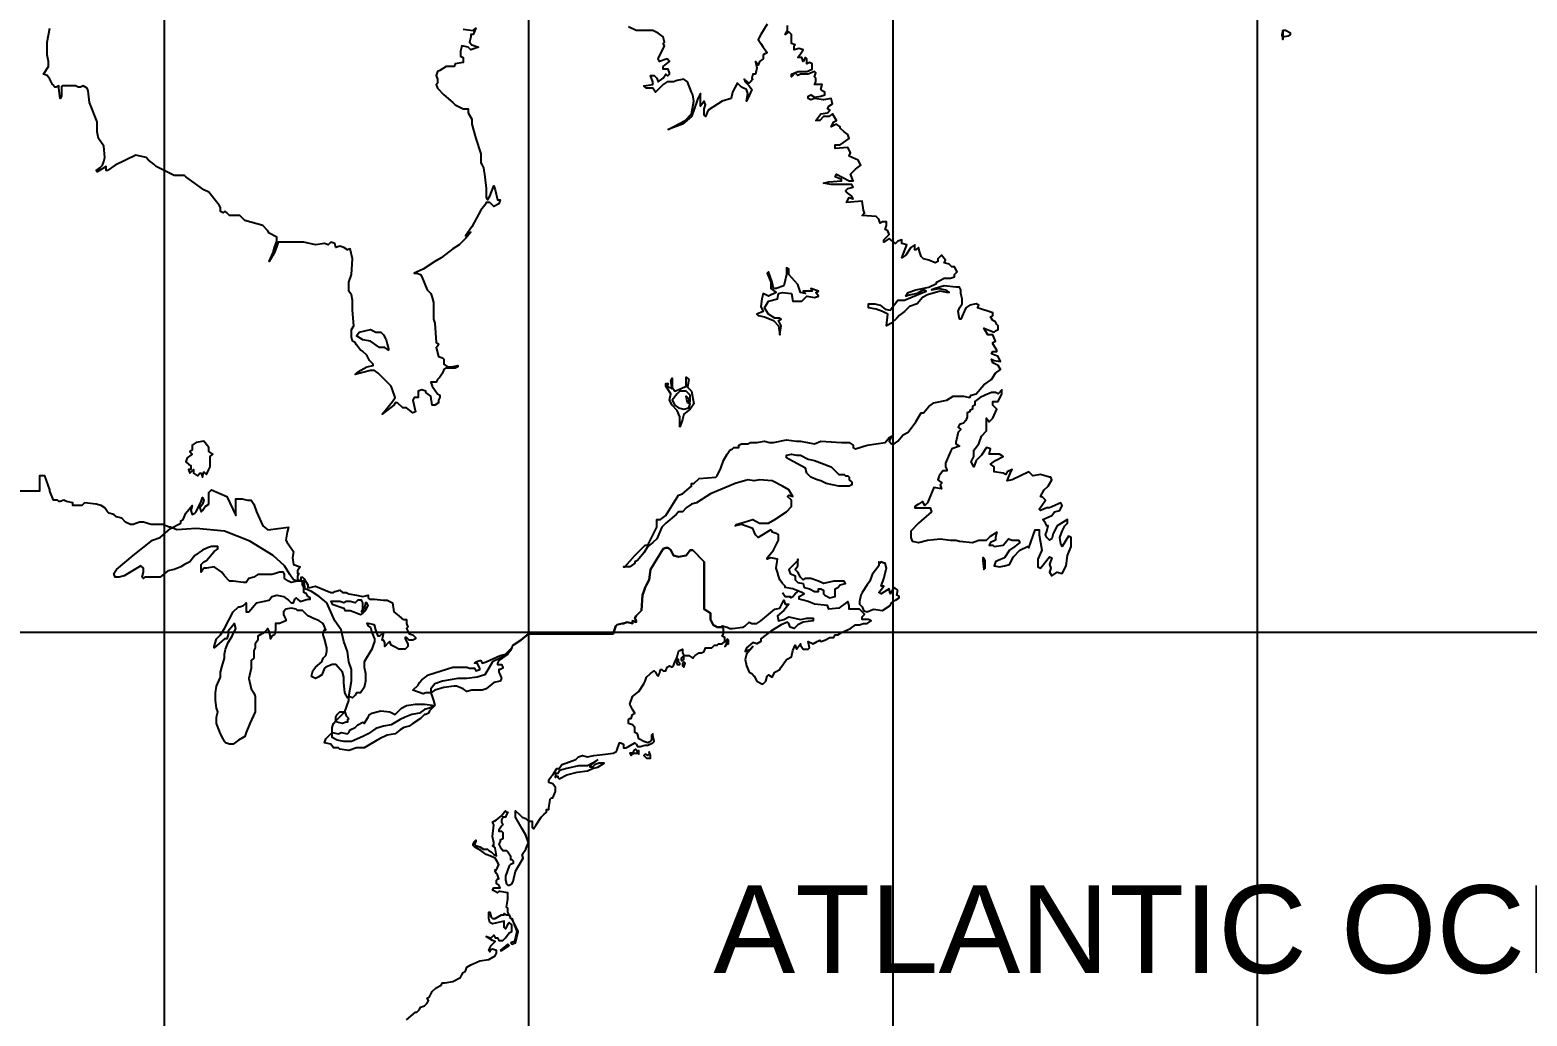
# Model space of a CAD drawing. Header units: millimetres. Extents: x 1844 to 27622, y 2629 to 17869.
# Drawn here: x 8109 to 12367, y 10398 to 13203 of the extents above; entities that cross this region are included whole.
import ezdxf
from ezdxf.enums import TextEntityAlignment as Align

# ---------------------------------------------------------------- set-up
doc = ezdxf.new("R2010")
doc.units = ezdxf.units.MM
for name, color, linetype in [('COUNTRY', 212, 'Continuous'), ('MAJOR_LAKE', 5, 'Continuous'), ('MINOR_LAKE', 7, 'Continuous'), ('OCEAN NAMES', 7, 'Continuous'), ('网格线', 251, 'Continuous')]:
    doc.layers.add(name, color=color, linetype=linetype)
doc.styles.add('ARIAL', font='arial.ttf')

msp = doc.modelspace()

# ---------------------------------------------------------------- linework, layer by layer
at = {"layer": 'COUNTRY', "linetype": 'Continuous', "lineweight": -3}
for points in [[(9340.7, 13204.6), (9369.9, 13200.9), (9377.2, 13208.2), (9369.9, 13190), (9362.6, 13190), (9362.6, 13182.7), (9358.9, 13168.1), (9366.2, 13160.8), (9384.5, 13153.5), (9362.6, 13146.2), (9355.3, 13153.5), (9337, 13157.1), (9333.4, 13142.5), (9333.4, 13127.9), (9340.7, 13124.3), (9340.7, 13109.7), (9318.8, 13106), (9315.1, 13098.8), (9293.2, 13098.8), (9275, 13087.8), (9267.7, 13084.2), (9264, 13073.2), (9267.7, 13062.3), (9267.7, 13051.3), (9264, 13047.7), (9267.7, 13036.7), (9285.9, 13018.5), (9311.5, 12996.6), (9318.8, 12989.3), (9340.7, 12978.3), (9355.3, 12978.3), (9355.3, 12974.7), (9355.3, 12967.4), (9366.2, 12949.1), (9366.2, 12934.5), (9377.2, 12894.4), (9391.8, 12850.6), (9391.8, 12825), (9395.4, 12817.7), (9399.1, 12810.4), (9402.7, 12784.9), (9406.4, 12752), (9406.4, 12726.5), (9410, 12719.2), (9417.3, 12730.1), (9428.3, 12759.3), (9431.9, 12748.4), (9439.2, 12719.2), (9446.5, 12719.2), (9442.9, 12708.2), (9428.3, 12700.9), (9417.3, 12711.9), (9406.4, 12711.9), (9402.7, 12704.6), (9391.8, 12690), (9366.2, 12642.5), (9348, 12617), (9362.6, 12627.9), (9348, 12609.7), (9329.7, 12591.5), (9311.5, 12580.5), (9278.6, 12555), (9260.4, 12544), (9227.5, 12522.1), (9202, 12511.2), (9209.3, 12511.2), (9220.2, 12507.5), (9223.9, 12500.2), (9238.5, 12463.7), (9249.4, 12452.8), (9253.1, 12441.8), (9256.7, 12427.2), (9256.7, 12412.6), (9256.7, 12379.8), (9260.4, 12368.8), (9264, 12314.1), (9271.3, 12310.4), (9267.7, 12303.1), (9264, 12299.5), (9271.3, 12273.9), (9282.3, 12270.3), (9285.9, 12266.6), (9285.9, 12252), (9296.9, 12244.7), (9307.8, 12244.7), (9326.1, 12248.4), (9326.1, 12244.7), (9318.8, 12241.1), (9293.2, 12241.1), (9285.9, 12237.4), (9282.3, 12226.5), (9275, 12215.5), (9267.7, 12208.2), (9264, 12200.9), (9249.4, 12200.9), (9253.1, 12190), (9267.7, 12168.1), (9275, 12164.4), (9275, 12157.1), (9271.3, 12149.8), (9271.3, 12142.5), (9260.4, 12135.2), (9253.1, 12135.2), (9249.4, 12160.8), (9234.8, 12171.7), (9234.8, 12175.4), (9223.9, 12179), (9212.9, 12175.4), (9212.9, 12164.4), (9212.9, 12157.1), (9202, 12157.1), (9198.3, 12149.8), (9205.6, 12117), (9198.3, 12113.3), (9180.1, 12127.9), (9169.2, 12127.9), (9154.6, 12142.5), (9147.3, 12142.5), (9143.6, 12135.2), (9110.8, 12109.7), (9140, 12146.2), (9147.3, 12157.1), (9140, 12179), (9136.3, 12190), (9099.8, 12226.5), (9088.9, 12233.8), (9077.9, 12233.8), (9034.1, 12222.8), (9034.1, 12222.8), (9041.4, 12230.1), (9067, 12244.7), (9085.2, 12248.4), (9085.2, 12252), (9074.3, 12263), (9067, 12277.6), (9056, 12288.5), (9048.7, 12292.2), (9037.8, 12306.8), (9034.1, 12314.1), (9026.8, 12317.7), (9023.2, 12328.7), (9023.2, 12350.6), (9030.5, 12361.5), (9026.8, 12405.3), (9026.8, 12434.5), (9023.2, 12449.1), (9015.9, 12460.1), (9015.9, 12485.6), (9023.2, 12507.5), (9026.8, 12551.3), (9019.5, 12580.5), (9012.2, 12576.9), (9001.3, 12584.2), (8990.3, 12587.8), (8979.4, 12584.2), (8975.7, 12595.1), (8964.8, 12598.8), (8957.5, 12591.5), (8946.5, 12595.1), (8921, 12591.5), (8888.1, 12598.8), (8815.1, 12598.8), (8811.5, 12587.8), (8804.2, 12569.6), (8789.6, 12544), (8800.5, 12569.6), (8804.2, 12584.2), (8811.5, 12602.4), (8811.5, 12613.3), (8789.6, 12624.3), (8785.9, 12631.6), (8771.3, 12646.2), (8720.2, 12660.8), (8705.6, 12675.4), (8694.7, 12675.4), (8683.7, 12675.4), (8676.4, 12675.4), (8669.2, 12682.7), (8661.9, 12686.3), (8658.2, 12682.7), (8650.9, 12686.3), (8650.9, 12697.3), (8647.3, 12704.6), (8618.1, 12741.1), (8603.5, 12748.4), (8552.4, 12784.9), (8548.7, 12788.5), (8519.5, 12788.5), (8490.3, 12803.1), (8468.4, 12814.1), (8461.1, 12821.4), (8446.5, 12832.3), (8439.2, 12839.6), (8410, 12846.9), (8351.6, 12817.7), (8329.7, 12803.1), (8326.1, 12803.1), (8326.1, 12814.1), (8300.5, 12799.5), (8296.9, 12803.1), (8307.8, 12810.4), (8315.1, 12817.7), (8318.8, 12828.7), (8322.4, 12839.6), (8318.8, 12872.5), (8304.2, 12894.4), (8300.5, 12912.6), (8300.5, 12941.8), (8278.6, 12996.6), (8275, 13029.4), (8271.3, 13036.7), (8260.4, 13044), (8253.1, 13040.4), (8245.8, 13040.4), (8238.5, 13044), (8202, 13044), (8198.3, 13040.4), (8198.3, 13014.8), (8194.7, 13007.5), (8191, 13036.7), (8191, 13044), (8183.7, 13040.4), (8180.1, 13040.4), (8172.8, 13047.7), (8165.5, 13062.3), (8158.2, 13073.2), (8147.3, 13076.9), (8161.9, 13098.8), (8161.9, 13113.3), (8158.2, 13131.6), (8158.2, 13168.1), (8165.5, 13208.2)], [(10077.9, 11507.5), (10092.5, 11503.9), (10099.8, 11500.2), (10107.1, 11500.2), (10136.3, 11503.9), (10143.6, 11507.5), (10154.6, 11518.5), (10161.9, 11514.8), (10176.4, 11514.8), (10187.4, 11522.1), (10227.5, 11555), (10242.1, 11558.6), (10253.1, 11580.5), (10256.7, 11569.6), (10267.7, 11569.6), (10253.1, 11551.3), (10234.8, 11536.7), (10238.5, 11522.1), (10253.1, 11525.8), (10267.7, 11533.1), (10300.5, 11525.8), (10318.8, 11529.4), (10337, 11529.4), (10337, 11522.1), (10307.8, 11518.5), (10293.2, 11511.2), (10282.3, 11500.2), (10271.3, 11503.9), (10267.7, 11514.8), (10264, 11518.5), (10245.8, 11511.2), (10216.6, 11492.9), (10187.4, 11471), (10187.4, 11463.7), (10176.4, 11456.4), (10165.5, 11460.1), (10147.3, 11445.5), (10143.6, 11434.5), (10158.2, 11441.8), (10165.5, 11449.1), (10147.3, 11427.2), (10143.6, 11412.6), (10147.3, 11394.4), (10154.6, 11376.1), (10161.9, 11372.5), (10169.2, 11365.2), (10176.4, 11350.6), (10191, 11343.3), (10194.7, 11343.3), (10202, 11350.6), (10205.6, 11365.2), (10209.3, 11368.8), (10220.2, 11361.5), (10227.5, 11376.1), (10242.1, 11383.4), (10245.8, 11390.7), (10260.4, 11412.6), (10275, 11419.9), (10278.6, 11438.2), (10285.9, 11452.8), (10289.6, 11441.8), (10300.5, 11456.4), (10300.5, 11452.8), (10307.8, 11441.8), (10322.4, 11441.8), (10326.1, 11445.5), (10322.4, 11463.7), (10337, 11456.4), (10348, 11463.7), (10355.3, 11467.4), (10358.9, 11463.7), (10369.9, 11467.4), (10384.5, 11474.7), (10395.4, 11474.7), (10399.1, 11482), (10406.4, 11482), (10417.3, 11489.3), (10442.9, 11500.2), (10457.5, 11511.2), (10468.4, 11511.2), (10479.4, 11514.8), (10490.3, 11514.8), (10501.3, 11522.1), (10494, 11525.8), (10475.7, 11525.8), (10475.7, 11533.1), (10483, 11540.4), (10479.4, 11544), (10468.4, 11555), (10457.5, 11555), (10446.5, 11555), (10439.2, 11555), (10439.2, 11565.9), (10435.6, 11576.9), (10410, 11558.6), (10380.8, 11555), (10377.2, 11565.9), (10340.7, 11569.6), (10322.4, 11576.9), (10307.8, 11580.5), (10296.9, 11584.2), (10296.9, 11591.5), (10311.5, 11598.8), (10304.2, 11602.4), (10278.6, 11613.3), (10256.7, 11617), (10256.7, 11620.6), (10249.4, 11627.9), (10242.1, 11638.9), (10238.5, 11649.8), (10234.8, 11660.8), (10231.2, 11671.7), (10234.8, 11697.3), (10216.6, 11700.9), (10205.6, 11697.3), (10205.6, 11700.9), (10223.9, 11722.8), (10238.5, 11752), (10238.5, 11766.6), (10231.2, 11770.3), (10220.2, 11773.9), (10220.2, 11777.6), (10216.6, 11781.2), (10180.1, 11759.3), (10172.8, 11766.6), (10165.5, 11784.9), (10132.7, 11795.8), (10114.4, 11792.2), (10118.1, 11795.8), (10140, 11803.1), (10165.5, 11810.4), (10183.7, 11799.5), (10209.3, 11799.5), (10227.5, 11810.4), (10260.4, 11832.3), (10275, 11846.9), (10275, 11865.2), (10264, 11876.1), (10267.7, 11879.8), (10278.6, 11876.1), (10267.7, 11894.4), (10249.4, 11905.3), (10220.2, 11919.9), (10183.7, 11923.6), (10169.2, 11919.9), (10150.9, 11923.6), (10114.4, 11912.6), (10045.1, 11883.4), (10004.9, 11857.9), (9990.3, 11854.2), (9975.7, 11843.3), (9964.8, 11832.3), (9953.8, 11832.3), (9946.5, 11825), (9917.3, 11799.5), (9906.4, 11788.5), (9891.8, 11755.7), (9880.8, 11744.7), (9866.2, 11733.8), (9855.3, 11715.5), (9837, 11693.6), (9829.7, 11690), (9829.7, 11686.3), (9815.1, 11675.4), (9796.9, 11675.4), (9800.5, 11675.4), (9829.7, 11708.2), (9858.9, 11737.4), (9866.2, 11737.4), (9891.8, 11788.5), (9891.8, 11810.4), (9902.7, 11810.4), (9917.3, 11821.4), (9953.8, 11879.8), (9964.8, 11883.4), (9990.3, 11905.3), (9990.3, 11912.6), (9997.6, 11912.6), (10012.2, 11927.2), (10059.7, 11930.9), (10063.3, 11934.5), (10074.3, 11956.4), (10081.6, 11978.3), (10092.5, 11996.6), (10099.8, 12007.5), (10107.1, 12011.2), (10110.8, 12014.8), (10125.4, 12014.8), (10125.4, 12022.1), (10132.7, 12025.8), (10150.9, 12025.8), (10158.2, 12029.4), (10176.4, 12029.4), (10198.3, 12033.1), (10212.9, 12029.4), (10223.9, 12029.4), (10260.4, 12036.7), (10289.6, 12033.1), (10300.5, 12033.1), (10340.7, 12025.8), (10358.9, 12033.1), (10417.3, 12029.4), (10439.2, 12029.4), (10450.2, 12022.1), (10450.2, 12014.8), (10457.5, 12011.2), (10490.3, 12022.1), (10541.4, 12029.4), (10552.4, 12044), (10559.7, 12047.7), (10552.4, 12033.1), (10559.7, 12025.8), (10567, 12025.8), (10577.9, 12033.1), (10592.5, 12051.3), (10607.1, 12058.6), (10629, 12087.8), (10643.6, 12113.3), (10650.9, 12113.3), (10665.5, 12131.6), (10680.1, 12142.5), (10716.6, 12149.8), (10734.8, 12160.8), (10764, 12160.8), (10782.3, 12157.1), (10785.9, 12164.4), (10800.5, 12168.1), (10822.4, 12193.6), (10844.3, 12208.2), (10855.3, 12226.5), (10869.9, 12237.4), (10862.6, 12248.4), (10848, 12255.7), (10844.3, 12266.6), (10851.6, 12263), (10869.9, 12259.3), (10862.6, 12273.9), (10844.3, 12281.2), (10848, 12288.5), (10858.9, 12288.5), (10858.9, 12292.2), (10848, 12310.4), (10848, 12314.1), (10855.3, 12317.7), (10848, 12336), (10840.7, 12336), (10833.4, 12336), (10822.4, 12354.2), (10851.6, 12343.3), (10855.3, 12346.9), (10862.6, 12350.6), (10862.6, 12361.5), (10858.9, 12365.2), (10855.3, 12372.5), (10848, 12376.1), (10840.7, 12387.1), (10848, 12390.7), (10848, 12398), (10804.2, 12412.6), (10807.8, 12419.9), (10800.5, 12423.6), (10782.3, 12419.9), (10771.3, 12412.6), (10756.7, 12379.8), (10753.1, 12379.8), (10749.4, 12401.7), (10753.1, 12412.6), (10760.4, 12423.6), (10760.4, 12438.2), (10756.7, 12452.8), (10756.7, 12463.7), (10753.1, 12471), (10742.1, 12471), (10709.3, 12474.7), (10683.7, 12467.4), (10672.8, 12463.7), (10694.7, 12467.4), (10712.9, 12463.7), (10723.9, 12456.4), (10716.6, 12456.4), (10698.3, 12460.1), (10661.9, 12449.1), (10647.3, 12441.8), (10632.7, 12423.6), (10610.8, 12416.3), (10596.2, 12401.7), (10581.6, 12390.7), (10574.3, 12383.4), (10559.7, 12368.8), (10545.1, 12361.5), (10548.7, 12394.4), (10534.1, 12401.7), (10515.9, 12409), (10494, 12412.6), (10494, 12423.6), (10512.2, 12423.6), (10526.8, 12419.9), (10541.4, 12409), (10556, 12405.3), (10577.9, 12434.5), (10596.2, 12434.5), (10614.4, 12441.8), (10658.2, 12460.1), (10650.9, 12463.7), (10632.7, 12452.8), (10614.4, 12449.1), (10599.8, 12445.5), (10607.1, 12456.4), (10629, 12463.7), (10665.5, 12471), (10687.4, 12482), (10687.4, 12485.6), (10694.7, 12489.3), (10709.3, 12496.6), (10720.2, 12496.6), (10727.5, 12496.6), (10738.5, 12500.2), (10738.5, 12500.2), (10738.5, 12507.5), (10745.8, 12514.8), (10738.5, 12529.4), (10731.2, 12529.4), (10723.9, 12536.7), (10709.3, 12540.4), (10712.9, 12547.7), (10702, 12562.3), (10691, 12551.3), (10691, 12544), (10683.7, 12540.4), (10665.5, 12547.7), (10650.9, 12551.3), (10643.6, 12558.6), (10640, 12569.6), (10636.3, 12584.2), (10629, 12576.9), (10625.4, 12576.9), (10625.4, 12591.5), (10614.4, 12584.2), (10599.8, 12562.3), (10588.9, 12555), (10603.5, 12591.5), (10588.9, 12595.1), (10588.9, 12606), (10577.9, 12602.4), (10570.6, 12595.1), (10552.4, 12609.7), (10537.8, 12598.8), (10537.8, 12606), (10552.4, 12620.6), (10548.7, 12631.6), (10541.4, 12635.2), (10545.1, 12646.2), (10545.1, 12657.1), (10534.1, 12657.1), (10526.8, 12653.5), (10523.2, 12664.4), (10515.9, 12671.7), (10475.7, 12675.4), (10483, 12682.7), (10479.4, 12690), (10475.7, 12715.5), (10431.9, 12711.9), (10439.2, 12726.5), (10450.2, 12722.8), (10446.5, 12730.1), (10431.9, 12741.1), (10428.3, 12744.7), (10435.6, 12752), (10450.2, 12755.7), (10446.5, 12763), (10428.3, 12763), (10388.1, 12763), (10366.2, 12766.6), (10380.8, 12770.3), (10417.3, 12773.9), (10417.3, 12777.6), (10399.1, 12784.9), (10402.7, 12792.2), (10439.2, 12773.9), (10450.2, 12773.9), (10442.9, 12792.2), (10457.5, 12806.8), (10472.1, 12817.7), (10464.8, 12832.3), (10439.2, 12843.3), (10442.9, 12854.2), (10435.6, 12868.8), (10399.1, 12865.2), (10399.1, 12876.1), (10413.7, 12876.1), (10439.2, 12894.4), (10435.6, 12905.3), (10424.6, 12912.6), (10413.7, 12923.6), (10413.7, 12927.2), (10402.7, 12934.5), (10388.1, 12927.2), (10391.8, 12934.5), (10395.4, 12941.8), (10402.7, 12945.5), (10391.8, 12963.7), (10380.8, 12956.4), (10366.2, 12956.4), (10355.3, 12945.5), (10344.3, 12945.5), (10358.9, 12963.7), (10377.2, 12967.4), (10384.5, 12974.7), (10377.2, 12978.3), (10380.8, 12985.6), (10391.8, 12992.9), (10388.1, 13007.5), (10366.2, 13003.9), (10340.7, 13007.5), (10329.7, 13003.9), (10322.4, 13007.5), (10322.4, 13014.8), (10329.7, 13018.5), (10340.7, 13011.2), (10358.9, 13014.8), (10369.9, 13018.5), (10369.9, 13025.8), (10362.6, 13029.4), (10358.9, 13033.1), (10362.6, 13047.7), (10348, 13047.7), (10340.7, 13047.7), (10344.3, 13055), (10344.3, 13065.9), (10340.7, 13069.6), (10344.3, 13080.5), (10340.7, 13084.2), (10322.4, 13076.9), (10300.5, 13076.9), (10293.2, 13073.2), (10285.9, 13080.5), (10275, 13069.6), (10275, 13076.9), (10293.2, 13084.2), (10318.8, 13084.2), (10333.4, 13091.5), (10333.4, 13106), (10326.1, 13109.7), (10318.8, 13106), (10318.8, 13120.6), (10315.1, 13124.3), (10307.8, 13113.3), (10304.2, 13124.3), (10293.2, 13124.3), (10300.5, 13135.2), (10307.8, 13146.2), (10296.9, 13149.8), (10282.3, 13146.2), (10282.3, 13157.1), (10285.9, 13160.8), (10275, 13164.4), (10275, 13190), (10267.7, 13197.3), (10256.7, 13190), (10264, 13200.9), (10264, 13215.5)], [(10205.6, 13219.2), (10187.4, 13190), (10180.1, 13175.4), (10187.4, 13164.4), (10194.7, 13153.5), (10205.6, 13138.9), (10194.7, 13131.6), (10194.7, 13120.6), (10183.7, 13113.3), (10180.1, 13102.4), (10172.8, 13113.3), (10176.4, 13095.1), (10172.8, 13076.9), (10165.5, 13076.9), (10161.9, 13065.9), (10165.5, 13062.3), (10158.2, 13055), (10154.6, 13051.3), (10140, 13062.3), (10143.6, 13055), (10154.6, 13044), (10161.9, 13033.1), (10150.9, 13007.5), (10147.3, 13000.2), (10150.9, 13022.1), (10147.3, 13033.1), (10132.7, 13040.4), (10121.7, 13051.3), (10114.4, 13040.4), (10107.1, 13025.8), (10103.5, 13007.5), (10077.9, 13000.2), (10037.8, 12974.7), (10030.5, 12956.4), (10026.8, 12960.1), (10026.8, 12978.3), (10030.5, 12989.3), (10026.8, 13000.2), (10015.9, 12985.6), (10015.9, 12996.6), (10015.9, 13022.1), (10008.6, 13007.5), (9997.6, 12974.7), (9990.3, 12956.4), (9964.8, 12934.5), (9924.6, 12919.9), (9972.1, 12945.5), (9990.3, 12963.7), (9997.6, 13000.2), (9994, 13018.5), (9990.3, 13025.8), (9979.4, 13055), (9968.4, 13062.3), (9950.2, 13058.6), (9939.2, 13055), (9921, 13055), (9910, 13047.7), (9888.1, 13025.8), (9880.8, 13036.7), (9873.5, 13036.7), (9862.6, 13036.7), (9855.3, 13044), (9880.8, 13047.7), (9880.8, 13055), (9873.5, 13073.2), (9884.5, 13073.2), (9891.8, 13065.9), (9895.4, 13055), (9910, 13065.9), (9917.3, 13076.9), (9921, 13073.2), (9924.6, 13073.2), (9928.3, 13076.9), (9928.3, 13080.5), (9924.6, 13091.5), (9910, 13091.5), (9910, 13098.8), (9924.6, 13109.7), (9928.3, 13113.3), (9921, 13120.6), (9899.1, 13113.3), (9895.4, 13120.6), (9913.7, 13157.1), (9910, 13164.4), (9913.7, 13168.1), (9910, 13182.7), (9895.4, 13193.6), (9880.8, 13200.9), (9833.4, 13200.9), (9811.5, 13211.9)], [(11672.8, 13200.9), (11672.8, 13175.4), (11672.8, 13200.9), (11669.2, 13190), (11669.2, 13186.3), (11672.8, 13182.7), (11687.4, 13186.3), (11694.7, 13190), (11694.7, 13193.6), (11680.1, 13200.9), (11672.8, 13200.9)], [(9045.1, 12343.3), (9077.9, 12350.6), (9092.5, 12343.3), (9107.1, 12343.3), (9114.4, 12336), (9121.7, 12321.4), (9125.4, 12310.4), (9129, 12295.8), (9129, 12292.2), (9118.1, 12299.5), (9103.5, 12299.5), (9077.9, 12317.7), (9056, 12321.4), (9037.8, 12332.3), (9045.1, 12343.3)], [(10826.1, 12164.4), (10811.5, 12157.1), (10796.9, 12146.2), (10796.9, 12135.2), (10789.6, 12131.6), (10789.6, 12124.3), (10782.3, 12120.6), (10782.3, 12117), (10775, 12113.3), (10775, 12102.4), (10771.3, 12091.5), (10764, 12084.2), (10753.1, 12080.5), (10749.4, 12073.2), (10756.7, 12065.9), (10749.4, 12058.6), (10742.1, 12029.4), (10742.1, 12025.8), (10753.1, 12018.5), (10731.2, 12011.2), (10727.5, 12003.9), (10712.9, 11971), (10712.9, 11960.1), (10716.6, 11952.8), (10716.6, 11949.1), (10705.6, 11949.1), (10694.7, 11934.5), (10691, 11923.6), (10694.7, 11919.9), (10702, 11916.3), (10702, 11912.6), (10698.3, 11909), (10702, 11898), (10680.1, 11901.7), (10661.9, 11857.9), (10654.6, 11850.6), (10647.3, 11861.5), (10636.3, 11854.2), (10625.4, 11846.9), (10625.4, 11843.3), (10654.6, 11843.3), (10669.2, 11843.3), (10672.8, 11832.3), (10636.3, 11799.5), (10614.4, 11777.6), (10614.4, 11759.3), (10618.1, 11748.4), (10636.3, 11744.7), (10661.9, 11752), (10698.3, 11755.7), (10727.5, 11752), (10742.1, 11752), (10753.1, 11748.4), (10789.6, 11744.7), (10807.8, 11752), (10829.7, 11752), (10840.7, 11763), (10858.9, 11773.9), (10855.3, 11759.3), (10855.3, 11752), (10840.7, 11744.7), (10837, 11737.4), (10848, 11737.4), (10851.6, 11733.8), (10877.2, 11737.4), (10891.8, 11755.7), (10902.7, 11752), (10921, 11752), (10924.6, 11744.7), (10910, 11733.8), (10895.4, 11722.8), (10880.8, 11700.9), (10862.6, 11693.6), (10855.3, 11690), (10851.6, 11679), (10866.2, 11675.4), (10880.8, 11679), (10895.4, 11682.7), (10906.4, 11704.6), (10924.6, 11722.8), (10946.5, 11733.8), (10950.2, 11730.1), (10968.4, 11781.2), (10979.4, 11781.2), (10979.4, 11766.6), (10983, 11744.7), (10986.7, 11722.8), (10975.7, 11697.3), (10975.7, 11675.4), (10983, 11671.7), (11008.6, 11704.6), (11015.9, 11700.9), (11008.6, 11682.7), (11012.2, 11671.7), (11008.6, 11660.8), (11015.9, 11649.8), (11030.5, 11660.8), (11045.1, 11657.1), (11056, 11679), (11059.7, 11708.2), (11070.6, 11733.8), (11070.6, 11759.3), (11063.3, 11763), (11045.1, 11733.8), (11041.4, 11741.1), (11037.8, 11759.3), (11045.1, 11777.6), (11052.4, 11792.2), (11059.7, 11799.5), (11059.7, 11810.4), (11030.5, 11792.2), (11019.5, 11770.3), (11015.9, 11755.7), (11008.6, 11752), (11001.3, 11759.3), (10997.6, 11766.6), (11001.3, 11777.6), (11004.9, 11792.2), (11001.3, 11792.2), (10997.6, 11799.5), (10990.3, 11810.4), (11015.9, 11821.4), (11023.2, 11832.3), (11037.8, 11836), (11045.1, 11850.6), (11041.4, 11857.9), (11008.6, 11843.3), (11001.3, 11843.3), (10983, 11836), (10979.4, 11839.6), (10986.7, 11850.6), (10997.6, 11865.2), (10990.3, 11872.5), (10983, 11876.1), (10994, 11894.4), (11004.9, 11905.3), (11015.9, 11923.6), (11012.2, 11930.9), (11008.6, 11930.9), (10983, 11938.2), (10961.1, 11934.5), (10950.2, 11945.5), (10902.7, 11923.6), (10888.1, 11919.9), (10899.1, 11945.5), (10902.7, 11952.8), (10888.1, 11945.5), (10884.5, 11938.2), (10877.2, 11941.8), (10851.6, 11945.5), (10851.6, 11960.1), (10840.7, 11967.4), (10855.3, 11978.3), (10877.2, 11989.3), (10866.2, 11996.6), (10837, 11996.6), (10840.7, 12011.2), (10829.7, 12014.8), (10815.1, 11992.9), (10800.5, 11978.3), (10793.2, 11960.1), (10785.9, 11974.7), (10793.2, 11989.3), (10793.2, 12007.5), (10807.8, 12025.8), (10815.1, 12047.7), (10829.7, 12062.3), (10829.7, 12076.9), (10829.7, 12084.2), (10829.7, 12098.8), (10837, 12087.8), (10848, 12098.8), (10858.9, 12124.3), (10848, 12135.2), (10848, 12146.2), (10862.6, 12146.2), (10873.5, 12168.1), (10873.5, 12179), (10862.6, 12168.1), (10855.3, 12171.7), (10844.3, 12171.7), (10826.1, 12164.4)], [(10300.5, 11992.9), (10322.4, 11982), (10340.7, 11978.3), (10388.1, 11960.1), (10410, 11938.2), (10424.6, 11938.2), (10428.3, 11934.5), (10435.6, 11934.5), (10439.2, 11930.9), (10439.2, 11923.6), (10446.5, 11916.3), (10446.5, 11909), (10439.2, 11905.3), (10410, 11905.3), (10391.8, 11909), (10373.5, 11912.6), (10358.9, 11919.9), (10348, 11923.6), (10329.7, 11930.9), (10318.8, 11941.8), (10315.1, 11956.4), (10267.7, 11982), (10260.4, 11985.6), (10260.4, 11992.9), (10275, 11996.6), (10289.6, 11992.9), (10300.5, 11992.9)], [(10406.4, 11617), (10413.7, 11624.3), (10428.3, 11627.9), (10424.6, 11635.2), (10395.4, 11635.2), (10366.2, 11627.9), (10351.6, 11635.2), (10329.7, 11642.5), (10315.1, 11642.5), (10307.8, 11638.9), (10300.5, 11646.2), (10293.2, 11660.8), (10285.9, 11668.1), (10293.2, 11679), (10293.2, 11697.3), (10293.2, 11693.6), (10267.7, 11668.1), (10271.3, 11657.1), (10285.9, 11649.8), (10285.9, 11638.9), (10293.2, 11631.6), (10307.8, 11627.9), (10311.5, 11617), (10326.1, 11613.3), (10340.7, 11606), (10351.6, 11606), (10351.6, 11613.3), (10358.9, 11613.3), (10366.2, 11609.7), (10366.2, 11598.8), (10369.9, 11595.1), (10384.5, 11587.8), (10399.1, 11591.5), (10399.1, 11595.1), (10399.1, 11613.3), (10406.4, 11617)], [(10577.9, 11609.7), (10567, 11617), (10556, 11598.8), (10552.4, 11613.3), (10530.5, 11598.8), (10523.2, 11602.4), (10537.8, 11620.6), (10530.5, 11620.6), (10537.8, 11642.5), (10545.1, 11671.7), (10541.4, 11686.3), (10537.8, 11686.3), (10530.5, 11690), (10526.8, 11686.3), (10523.2, 11690), (10523.2, 11679), (10504.9, 11653.5), (10497.6, 11635.2), (10490.3, 11624.3), (10475.7, 11602.4), (10472.1, 11595.1), (10468.4, 11576.9), (10468.4, 11569.6), (10475.7, 11562.3), (10479.4, 11551.3), (10490.3, 11547.7), (10508.6, 11555), (10534.1, 11551.3), (10556, 11565.9), (10559.7, 11573.2), (10570.6, 11580.5), (10581.6, 11587.8), (10581.6, 11591.5), (10574.3, 11595.1), (10577.9, 11609.7)], [(10822.4, 11700.9), (10818.8, 11700.9), (10818.8, 11693.6), (10822.4, 11668.1), (10826.1, 11671.7), (10826.1, 11693.6), (10822.4, 11700.9)], [(10249.4, 11602.4), (10256.7, 11591.5), (10271.3, 11591.5), (10271.3, 11587.8)], [(10271.3, 11587.8), (10278.6, 11591.5), (10285.9, 11598.8), (10293.2, 11606)], [(9180.1, 10387.1), (9205.6, 10409), (9209.3, 10409), (9216.6, 10416.3), (9220.2, 10423.6), (9231.2, 10427.2), (9238.5, 10434.5), (9242.1, 10441.8), (9238.5, 10449.1), (9245.8, 10452.8), (9253.1, 10467.4), (9264, 10478.3), (9278.6, 10485.6), (9282.3, 10492.9), (9289.6, 10492.9), (9311.5, 10496.6), (9333.4, 10507.5), (9337, 10514.8), (9340.7, 10522.1), (9348, 10525.8), (9351.6, 10536.7), (9362.6, 10544), (9388.1, 10555), (9413.7, 10558.6), (9431.9, 10569.6), (9435.6, 10576.9), (9435.6, 10584.2), (9424.6, 10587.8), (9417.3, 10584.2), (9417.3, 10580.5), (9413.7, 10584.2), (9417.3, 10591.5), (9421, 10598.8), (9424.6, 10602.4), (9431.9, 10609.7), (9424.6, 10613.3), (9406.4, 10624.3), (9421, 10620.6), (9428.3, 10627.9), (9431.9, 10620.6), (9439.2, 10620.6), (9442.9, 10613.3), (9453.8, 10613.3), (9461.1, 10620.6), (9472.1, 10635.2), (9479.4, 10638.9), (9479.4, 10649.8), (9479.4, 10657.1), (9472.1, 10664.4), (9468.4, 10660.8), (9461.1, 10646.2), (9461.1, 10646.2), (9457.5, 10649.8), (9457.5, 10668.1), (9424.6, 10660.8), (9417.3, 10664.4), (9413.7, 10675.4), (9413.7, 10693.6), (9417.3, 10693.6), (9421, 10679), (9424.6, 10675.4), (9431.9, 10675.4), (9450.2, 10686.3), (9457.5, 10686.3), (9457.5, 10690), (9464.8, 10686.3), (9472.1, 10686.3), (9475.7, 10675.4), (9475.7, 10679), (9472.1, 10686.3), (9468.4, 10693.6), (9468.4, 10704.6), (9464.8, 10708.2), (9468.4, 10730.1), (9468.4, 10748.4), (9446.5, 10752), (9442.9, 10752), (9439.2, 10748.4), (9431.9, 10752), (9424.6, 10755.7), (9428.3, 10763), (9439.2, 10763), (9446.5, 10763), (9442.9, 10770.3), (9435.6, 10773.9), (9435.6, 10781.2), (9435.6, 10784.9), (9439.2, 10788.5), (9442.9, 10788.5), (9439.2, 10799.5), (9435.6, 10803.1), (9431.9, 10810.4), (9431.9, 10814.1), (9435.6, 10814.1), (9442.9, 10828.7), (9439.2, 10836), (9431.9, 10846.9), (9417.3, 10854.2), (9406.4, 10857.9), (9391.8, 10868.8), (9373.5, 10879.8), (9369.9, 10883.4), (9369.9, 10887.1), (9373.5, 10894.4), (9377.2, 10898), (9377.2, 10894.4), (9373.5, 10887.1), (9377.2, 10883.4), (9388.1, 10879.8), (9399.1, 10872.5), (9410, 10872.5), (9413.7, 10868.8), (9421, 10865.2), (9428.3, 10857.9), (9435.6, 10854.2), (9431.9, 10876.1), (9424.6, 10883.4), (9428.3, 10883.4), (9428.3, 10883.4), (9428.3, 10890.7), (9424.6, 10909), (9428.3, 10941.8), (9424.6, 10949.1), (9435.6, 10956.4), (9450.2, 10967.4), (9457.5, 10978.3), (9461.1, 10982), (9461.1, 10982), (9464.8, 10978.3), (9468.4, 10978.3), (9464.8, 10971), (9461.1, 10963.7), (9453.8, 10963.7), (9450.2, 10956.4), (9450.2, 10949.1), (9453.8, 10941.8), (9450.2, 10938.2), (9442.9, 10927.2), (9442.9, 10923.6), (9450.2, 10923.6), (9453.8, 10919.9), (9453.8, 10912.6), (9453.8, 10901.7), (9446.5, 10898), (9446.5, 10894.4), (9442.9, 10887.1), (9446.5, 10879.8), (9453.8, 10868.8), (9464.8, 10868.8), (9468.4, 10865.2), (9475.7, 10854.2), (9475.7, 10843.3), (9479.4, 10843.3), (9483, 10839.6), (9483, 10832.3), (9475.7, 10828.7), (9472.1, 10825), (9461.1, 10795.8), (9461.1, 10784.9), (9464.8, 10773.9), (9468.4, 10770.3), (9472.1, 10770.3), (9479.4, 10773.9), (9483, 10781.2), (9490.3, 10810.4), (9512.2, 10846.9), (9508.6, 10857.9), (9519.5, 10872.5), (9523.2, 10883.4), (9526.8, 10890.7), (9519.5, 10912.6), (9508.6, 10930.9), (9490.3, 10963.7), (9490.3, 10974.7), (9490.3, 10982), (9501.3, 10971), (9508.6, 10963.7), (9519.5, 10960.1), (9526.8, 10952.8), (9537.8, 10952.8), (9537.8, 10934.5), (9541.4, 10930.9), (9548.7, 10941.8), (9563.3, 10963.7), (9570.6, 10971), (9577.9, 10978.3), (9577.9, 10985.6), (9585.2, 10985.6), (9585.2, 10989.3), (9588.9, 11014.8), (9592.5, 11018.5), (9596.2, 11018.5), (9596.2, 11018.5), (9603.5, 11036.7), (9603.5, 11044), (9603.5, 11047.7), (9596.2, 11058.6), (9585.2, 11062.3), (9585.2, 11065.9), (9585.2, 11069.6), (9592.5, 11080.5), (9596.2, 11084.2), (9607.1, 11102.4), (9614.4, 11102.4), (9621.7, 11113.3), (9632.7, 11117), (9650.9, 11124.3), (9661.9, 11127.9), (9669.2, 11135.2), (9680.1, 11138.9), (9694.7, 11135.2), (9712.9, 11138.9), (9745.8, 11142.5), (9767.7, 11146.2), (9775, 11149.8), (9778.6, 11153.5), (9785.9, 11175.4), (9789.6, 11175.4), (9796.9, 11171.7), (9796.9, 11160.8), (9804.2, 11160.8), (9811.5, 11164.4), (9829.7, 11175.4), (9833.4, 11171.7), (9837, 11164.4), (9844.3, 11164.4), (9858.9, 11168.1), (9866.2, 11168.1), (9880.8, 11175.4), (9884.5, 11179), (9880.8, 11197.3), (9880.8, 11200.9), (9877.2, 11197.3), (9877.2, 11182.7), (9873.5, 11179), (9866.2, 11175.4), (9855.3, 11179), (9840.7, 11186.3), (9837, 11200.9), (9829.7, 11204.6), (9829.7, 11219.2), (9822.4, 11226.5), (9811.5, 11230.1), (9811.5, 11233.8), (9811.5, 11241.1), (9815.1, 11244.7), (9818.8, 11244.7), (9822.4, 11255.7), (9829.7, 11259.3), (9822.4, 11270.3), (9815.1, 11284.9), (9822.4, 11306.8), (9840.7, 11321.4), (9855.3, 11343.3), (9858.9, 11350.6), (9862.6, 11361.5), (9873.5, 11372.5), (9884.5, 11379.8), (9888.1, 11376.1), (9891.8, 11368.8), (9895.4, 11365.2), (9899.1, 11372.5), (9902.7, 11383.4), (9906.4, 11383.4), (9910, 11379.8), (9910, 11379.8), (9917.3, 11379.8), (9921, 11390.7), (9928.3, 11394.4), (9935.6, 11390.7), (9939.2, 11394.4), (9942.9, 11405.3), (9946.5, 11412.6), (9950.2, 11419.9), (9953.8, 11434.5), (9957.5, 11438.2), (9964.8, 11441.8), (9964.8, 11438.2), (9964.8, 11430.9), (9968.4, 11423.6), (9975.7, 11423.6), (9983, 11423.6), (9994, 11416.3), (9997.6, 11419.9), (10001.3, 11423.6), (10012.2, 11430.9), (10019.5, 11430.9), (10026.8, 11434.5), (10030.5, 11445.5), (10045.1, 11445.5), (10048.7, 11445.5), (10056, 11452.8), (10063.3, 11452.8), (10067, 11456.4), (10077.9, 11456.4), (10085.2, 11463.7), (10085.2, 11471), (10085.2, 11474.7), (10077.9, 11478.3), (10077.9, 11478.3), (10081.6, 11485.6), (10081.6, 11500.2), (10077.9, 11507.5)], [(10092.5, 11471), (10088.9, 11463.7), (10088.9, 11456.4), (10085.2, 11449.1), (10092.5, 11456.4), (10096.2, 11456.4), (10096.2, 11463.7), (10096.2, 11467.4), (10092.5, 11471)], [(10092.5, 11471), (10088.9, 11463.7), (10088.9, 11456.4), (10085.2, 11449.1), (10092.5, 11456.4), (10096.2, 11456.4), (10096.2, 11463.7), (10096.2, 11467.4), (10092.5, 11471)], [(9946.5, 11405.3), (9950.2, 11398), (9957.5, 11398), (9957.5, 11401.7), (9953.8, 11405.3), (9953.8, 11412.6), (9950.2, 11412.6), (9946.5, 11405.3)], [(9961.1, 11409), (9964.8, 11409), (9968.4, 11412.6), (9968.4, 11419.9), (9964.8, 11419.9), (9961.1, 11416.3), (9961.1, 11409)], [(9964.8, 11401.7), (9964.8, 11394.4), (9968.4, 11390.7), (9972.1, 11401.7), (9968.4, 11405.3), (9964.8, 11401.7)], [(9833.4, 11157.1), (9826.1, 11153.5), (9822.4, 11146.2), (9815.1, 11146.2), (9818.8, 11138.9), (9826.1, 11146.2), (9837, 11146.2), (9840.7, 11142.5), (9840.7, 11153.5), (9837, 11149.8), (9833.4, 11157.1)], [(9723.9, 11127.9), (9709.3, 11117), (9694.7, 11109.7), (9669.2, 11109.7), (9636.3, 11102.4), (9621.7, 11098.8), (9614.4, 11095.1), (9610.8, 11087.8), (9603.5, 11087.8), (9603.5, 11076.9), (9603.5, 11076.9), (9603.5, 11080.5), (9610.8, 11080.5), (9610.8, 11076.9), (9614.4, 11073.2), (9636.3, 11084.2), (9665.5, 11091.5), (9694.7, 11095.1), (9709.3, 11102.4), (9723.9, 11106), (9742.1, 11117), (9727.5, 11117), (9716.6, 11113.3), (9709.3, 11106), (9702, 11106), (9702, 11109.7), (9720.2, 11124.3), (9723.9, 11127.9)], [(9869.9, 11142.5), (9866.2, 11138.9), (9858.9, 11142.5), (9855.3, 11138.9), (9862.6, 11131.6), (9873.5, 11131.6), (9873.5, 11138.9), (9869.9, 11149.8), (9869.9, 11142.5)], [(9475.7, 10606), (9479.4, 10602.4), (9490.3, 10606), (9497.6, 10638.9), (9479.4, 10675.4), (9479.4, 10675.4), (9494, 10638.9), (9486.7, 10609.7), (9475.7, 10606)], [(9446.5, 10584.2), (9450.2, 10584.2), (9472.1, 10598.8), (9468.4, 10602.4), (9446.5, 10584.2)]]:
    msp.add_lwpolyline(points, dxfattribs=at)
at = {"layer": 'COUNTRY', "lineweight": -3, "flags": 128}
msp.add_lwpolyline([(9483.1, 11452.8), (9504.9, 11467.4), (9526.8, 11485.6), (9545.1, 11485.6), (9640, 11485.6), (9764, 11485.6), (9767.7, 11485.6), (9775, 11507.5), (9778.6, 11511.2), (9793.2, 11514.8), (9796.9, 11514.8), (9807.8, 11518.5), (9822.4, 11514.8), (9822.4, 11522.1), (9833.4, 11518.5), (9833.4, 11522.1), (9829.7, 11529.4), (9833.4, 11536.7), (9837, 11540.4), (9844.3, 11547.7), (9848, 11551.3), (9851.6, 11595.1), (9855.3, 11606), (9858.9, 11617), (9862.6, 11624.3), (9869.9, 11638.9), (9873.5, 11668.1), (9910, 11726.5), (9917.3, 11730.1), (9924.6, 11730.1), (9931.9, 11722.8), (9935.6, 11715.5), (9939.2, 11708.2), (9953.8, 11704.6), (9975.7, 11708.2), (9986.7, 11722.8), (9994, 11722.8), (10026.8, 11690), (10026.8, 11624.3), (10026.8, 11555), (10045.1, 11544), (10045.1, 11525.8), (10048.7, 11518.5), (10052.4, 11511.2), (10063.3, 11503.9), (10074.3, 11503.9), (10077.9, 11503.9), (10077.9, 11507.5), (10077.9, 11503.9), (10074.3, 11503.9), (10063.3, 11503.9), (10052.4, 11511.2), (10048.7, 11518.5), (10045.1, 11525.8), (10045.1, 11544), (10026.8, 11555), (10026.8, 11624.3), (10026.8, 11690), (9994, 11722.8), (9986.7, 11722.8), (9975.7, 11708.2), (9953.8, 11704.6), (9939.2, 11708.2), (9935.6, 11715.5), (9931.9, 11722.8), (9924.6, 11730.1), (9917.3, 11730.1), (9910, 11726.5), (9873.5, 11668.1), (9869.9, 11638.9), (9862.6, 11624.3), (9858.9, 11617), (9855.3, 11606), (9851.6, 11595.1), (9848, 11551.3), (9844.3, 11547.7), (9837, 11540.4), (9833.4, 11536.7), (9829.7, 11529.4), (9833.4, 11522.1), (9833.4, 11518.5), (9822.4, 11522.1), (9822.4, 11514.8), (9807.8, 11518.5), (9796.9, 11514.8), (9793.2, 11514.8), (9778.6, 11511.2), (9775, 11507.5), (9767.7, 11485.6), (9764, 11485.6), (9640, 11485.6), (9545.1, 11485.6), (9526.8, 11485.6), (9504.9, 11467.4), (9483.1, 11452.8), (9480.7, 11449.4), (9479.4, 11445.5), (9472.1, 11434.5), (9461.1, 11423.6), (9446.5, 11416.3), (9424.6, 11405.3), (9413.7, 11387.1), (9402.7, 11368.8), (9380.8, 11361.5), (9351.6, 11357.9), (9326.1, 11357.9), (9304.2, 11354.2), (9282.3, 11350.6), (9260.4, 11343.3), (9249.4, 11328.7), (9249.4, 11317.7), (9253.1, 11306.8), (9256.7, 11295.8), (9260.4, 11281.2), (9245.8, 11273.9), (9231.2, 11270.3), (9216.6, 11259.3), (9194.7, 11255.7), (9176.4, 11248.4), (9161.9, 11241.1), (9136.3, 11226.5), (9114.4, 11222.8), (9092.5, 11215.5), (9070.6, 11200.9), (9056, 11193.6), (9023.2, 11179), (9001.3, 11179), (8983, 11182.7), (8968.4, 11190), (8968.4, 11204.6), (8968.4, 11219.2), (8972.1, 11230.1), (8979.4, 11237.4), (9004.9, 11263), (9015.9, 11295.8), (9015.9, 11306.8), (9019.5, 11328.7), (9023.2, 11350.6), (9023.2, 11383.4), (9015.9, 11405.3), (9012.2, 11434.5), (9001.3, 11463.7), (8994, 11496.6), (8975.7, 11522.1), (8964.8, 11547.7), (8953.8, 11573.2), (8931.9, 11591.5), (8910, 11606), (8891.8, 11613.3), (8888.1, 11635.2), (8880.8, 11635.2), (8869.9, 11635.2), (8858.9, 11638.9), (8848, 11653.5), (8833.4, 11679), (8800.5, 11708.2), (8734.8, 11748.4), (8661.9, 11777.6), (8581.6, 11784.9), (8526.8, 11781.2), (8508.6, 11788.5), (8504.9, 11788.5), (8486.7, 11795.8), (8453.8, 11795.8), (8431.9, 11803.1), (8421, 11803.1), (8402.7, 11795.8), (8395.4, 11795.8), (8380.8, 11803.1), (8369.9, 11814.1), (8355.3, 11817.7), (8348, 11825), (8333.4, 11828.7), (8329.7, 11832.3), (8322.4, 11843.3), (8311.5, 11850.6), (8296.9, 11854.2), (8264, 11857.9), (8256.7, 11850.6), (8242.1, 11850.6), (8231.2, 11850.6), (8231.2, 11854.2), (8231.2, 11857.9), (8212.9, 11861.5), (8205.6, 11865.2), (8194.7, 11861.5), (8191, 11861.5), (8187.4, 11865.2), (8176.4, 11865.2), (8165.5, 11890.7), (8165.5, 11894.4), (8150.9, 11934.5), (8140, 11934.5), (8136.3, 11934.5), (8136.3, 11890.7), (8059.7, 11890.7)], dxfattribs=at)
at = {"layer": 'MAJOR_LAKE', "linetype": 'Continuous', "lineweight": -3}
for points in [[(8435.6, 11646.2), (8431.9, 11642.5), (8428.3, 11646.2), (8431.9, 11660.8), (8431.9, 11671.7), (8424.6, 11679), (8377.2, 11649.8), (8362.6, 11646.2), (8351.6, 11646.2), (8348, 11657.1), (8355.3, 11668.1), (8402.7, 11708.2), (8457.5, 11752), (8479.4, 11759.3), (8508.6, 11784.9), (8537.8, 11799.5), (8537.8, 11806.8), (8545.1, 11810.4), (8552.4, 11828.7), (8570.6, 11850.6), (8567, 11836), (8570.6, 11825), (8577.9, 11828.7), (8581.6, 11832.3), (8596.2, 11861.5), (8599.8, 11872.5), (8603.5, 11865.2), (8599.8, 11854.2), (8592.5, 11843.3), (8596.2, 11832.3), (8599.8, 11836), (8607.1, 11846.9), (8618.1, 11854.2), (8618.1, 11861.5), (8618.1, 11883.4), (8618.1, 11887.1), (8625.4, 11894.4), (8669.2, 11876.1), (8694.7, 11821.4), (8694.7, 11868.8), (8712.9, 11868.8), (8727.5, 11865.2), (8738.5, 11865.2), (8745.8, 11854.2), (8753.1, 11832.3), (8771.3, 11792.2), (8785.9, 11781.2), (8815.1, 11784.9), (8844.3, 11788.5), (8840.7, 11773.9), (8837, 11752), (8840.7, 11744.7), (8858.9, 11719.2), (8855.3, 11700.9), (8858.9, 11682.7), (8877.2, 11675.4), (8869.9, 11664.4), (8869.9, 11657.1), (8873.5, 11657.1), (8869.9, 11649.8), (8869.9, 11638.9), (8873.5, 11638.9), (8873.5, 11635.2), (8869.9, 11635.2), (8851.6, 11631.6), (8844.3, 11635.2), (8833.4, 11642.5), (8833.4, 11653.5), (8829.7, 11660.8), (8818.8, 11660.8), (8807.8, 11657.1), (8796.9, 11653.5), (8756.7, 11653.5), (8745.8, 11646.2), (8731.2, 11642.5), (8723.9, 11631.6), (8716.6, 11631.6), (8687.4, 11635.2), (8676.4, 11635.2), (8661.9, 11649.8), (8654.6, 11660.8), (8632.7, 11675.4), (8610.8, 11671.7), (8603.5, 11671.7), (8596.2, 11660.8), (8596.2, 11668.1), (8596.2, 11682.7), (8603.5, 11690), (8610.8, 11693.6), (8632.7, 11719.2), (8643.6, 11726.5), (8643.6, 11733.8), (8640, 11733.8), (8625.4, 11733.8), (8614.4, 11730.1), (8599.8, 11722.8), (8577.9, 11708.2), (8563.3, 11690), (8548.7, 11682.7), (8537.8, 11675.4), (8519.5, 11668.1), (8501.3, 11664.4), (8479.4, 11646.2), (8461.1, 11646.2), (8435.6, 11646.2)], [(8687.4, 11171.7), (8676.4, 11171.7), (8665.5, 11175.4), (8661.9, 11179), (8658.2, 11186.3), (8650.9, 11200.9), (8640, 11230.1), (8640, 11248.4), (8643.6, 11263), (8640, 11273.9), (8636.3, 11295.8), (8636.3, 11317.7), (8640, 11336), (8650.9, 11361.5), (8650.9, 11376.1), (8654.6, 11390.7), (8661.9, 11416.3), (8661.9, 11427.2), (8665.5, 11441.8), (8672.8, 11460.1), (8683.7, 11478.3), (8694.7, 11500.2), (8691, 11514.8), (8672.8, 11492.9), (8672.8, 11482), (8669.2, 11471), (8661.9, 11471), (8632.7, 11445.5), (8632.7, 11449.1), (8640, 11471), (8643.6, 11474.7), (8650.9, 11482), (8661.9, 11500.2), (8687.4, 11547.7), (8702, 11562.3), (8705.6, 11562.3), (8716.6, 11565.9), (8723.9, 11573.2), (8723.9, 11547.7), (8731.2, 11547.7), (8753.1, 11573.2), (8771.3, 11576.9), (8789.6, 11580.5), (8796.9, 11591.5), (8811.5, 11595.1), (8829.7, 11591.5), (8840.7, 11584.2), (8844.3, 11580.5), (8851.6, 11573.2), (8858.9, 11573.2), (8862.6, 11584.2), (8866.2, 11587.8), (8869.9, 11584.2), (8877.2, 11576.9), (8899.1, 11584.2), (8906.4, 11584.2), (8906.4, 11584.2), (8906.4, 11587.8), (8899.1, 11591.5), (8895.4, 11598.8), (8888.1, 11602.4), (8888.1, 11617), (8884.5, 11624.3), (8884.5, 11631.6), (8880.8, 11635.2), (8880.8, 11642.5), (8880.8, 11646.2), (8884.5, 11646.2), (8888.1, 11642.5), (8899.1, 11624.3), (8899.1, 11617), (8906.4, 11617), (8921, 11620.6), (8964.8, 11602.4), (8972.1, 11602.4), (8975.7, 11606), (8990.3, 11609.7), (8997.6, 11602.4), (9004.9, 11602.4), (9008.6, 11602.4), (9015.9, 11598.8), (9037.8, 11595.1), (9056, 11591.5), (9070.6, 11595.1), (9070.6, 11587.8), (9074.3, 11584.2), (9088.9, 11584.2), (9114.4, 11580.5), (9125.4, 11580.5), (9140, 11573.2), (9143.6, 11547.7), (9158.2, 11536.7), (9165.5, 11529.4), (9172.8, 11525.8), (9180.1, 11525.8), (9180.1, 11514.8), (9183.7, 11503.9), (9180.1, 11500.2), (9187.4, 11485.6), (9198.3, 11482), (9202, 11478.3), (9205.6, 11474.7), (9205.6, 11471), (9198.3, 11467.4), (9187.4, 11467.4), (9180.1, 11474.7), (9176.4, 11474.7), (9176.4, 11471), (9183.7, 11456.4), (9183.7, 11449.1), (9176.4, 11441.8), (9158.2, 11441.8), (9143.6, 11449.1), (9136.3, 11452.8), (9132.7, 11463.7), (9129, 11460.1), (9118.1, 11449.1), (9118.1, 11460.1), (9114.4, 11467.4), (9110.8, 11467.4), (9114.4, 11485.6), (9107.1, 11482), (9103.5, 11478.3), (9099.8, 11478.3), (9092.5, 11496.6), (9088.9, 11511.2), (9070.6, 11514.8), (9067, 11514.8), (9070.6, 11507.5), (9077.9, 11503.9), (9081.6, 11489.3), (9088.9, 11471), (9088.9, 11463.7), (9085.2, 11452.8), (9081.6, 11441.8), (9059.7, 11405.3), (9059.7, 11390.7), (9063.3, 11372.5), (9063.3, 11350.6), (9059.7, 11332.3), (9048.7, 11317.7), (9037.8, 11317.7), (9034.1, 11310.4), (9026.8, 11303.1), (9015.9, 11306.8), (9012.2, 11303.1), (9008.6, 11310.4), (9004.9, 11317.7), (9001.3, 11346.9), (9001.3, 11361.5), (8997.6, 11376.1), (8979.4, 11398), (8968.4, 11398), (8950.2, 11390.7), (8946.5, 11387.1), (8939.2, 11368.8), (8928.3, 11361.5), (8921, 11357.9), (8913.7, 11361.5), (8910, 11365.2), (8913.7, 11379.8), (8921, 11390.7), (8939.2, 11405.3), (8942.9, 11416.3), (8950.2, 11423.6), (8953.8, 11434.5), (8953.8, 11445.5), (8946.5, 11471), (8942.9, 11482), (8942.9, 11489.3), (8946.5, 11496.6), (8950.2, 11496.6), (8942.9, 11514.8), (8931.9, 11522.1), (8913.7, 11529.4), (8906.4, 11533.1), (8899.1, 11536.7), (8884.5, 11551.3), (8877.2, 11551.3), (8869.9, 11551.3), (8866.2, 11555), (8851.6, 11558.6), (8837, 11555), (8829.7, 11547.7), (8829.7, 11540.4), (8833.4, 11533.1), (8837, 11525.8), (8837, 11522.1), (8818.8, 11514.8), (8807.8, 11514.8), (8807.8, 11496.6), (8804.2, 11482), (8796.9, 11478.3), (8793.2, 11471), (8793.2, 11474.7), (8789.6, 11492.9), (8785.9, 11500.2), (8782.3, 11496.6), (8775, 11489.3), (8756.7, 11478.3), (8756.7, 11467.4), (8749.4, 11456.4), (8749.4, 11445.5), (8745.8, 11438.2), (8745.8, 11419.9), (8745.8, 11416.3), (8738.5, 11409), (8738.5, 11387.1), (8731.2, 11357.9), (8738.5, 11328.7), (8745.8, 11317.7), (8749.4, 11306.8), (8749.4, 11263), (8734.8, 11230.1), (8723.9, 11204.6), (8720.2, 11193.6), (8702, 11182.7), (8687.4, 11171.7)], [(9037.8, 11576.9), (9034.1, 11573.2), (9019.5, 11576.9), (9008.6, 11576.9), (9001.3, 11573.2), (8990.3, 11576.9), (8979.4, 11576.9), (8964.8, 11576.9), (8968.4, 11569.6), (9001.3, 11558.6), (9004.9, 11551.3), (9019.5, 11551.3), (9030.5, 11547.7), (9048.7, 11540.4), (9056, 11544), (9063.3, 11551.3), (9070.6, 11565.9), (9067, 11573.2), (9063.3, 11573.2), (9059.7, 11555), (9056, 11547.7), (9052.4, 11547.7), (9056, 11555), (9056, 11573.2), (9052.4, 11580.5), (9041.4, 11580.5), (9037.8, 11576.9)], [(9212.9, 11339.6), (9216.6, 11346.9), (9223.9, 11354.2), (9242.1, 11368.8), (9311.5, 11390.7), (9333.4, 11390.7), (9351.6, 11390.7), (9358.9, 11387.1), (9373.5, 11387.1), (9377.2, 11379.8), (9388.1, 11383.4), (9388.1, 11387.1), (9380.8, 11401.7), (9373.5, 11401.7), (9377.2, 11405.3), (9388.1, 11409), (9391.8, 11409), (9395.4, 11401.7), (9406.4, 11405.3), (9446.5, 11423.6), (9461.1, 11427.2), (9479.4, 11445.5), (9475.7, 11438.2), (9468.4, 11427.2), (9442.9, 11409), (9439.2, 11401.7), (9439.2, 11398), (9450.2, 11398), (9453.8, 11390.7), (9453.8, 11387.1), (9446.5, 11383.4), (9442.9, 11383.4), (9442.9, 11379.8), (9442.9, 11376.1), (9446.5, 11368.8), (9450.2, 11357.9), (9446.5, 11350.6), (9428.3, 11346.9), (9406.4, 11328.7), (9395.4, 11325), (9369.9, 11325), (9366.2, 11325), (9351.6, 11321.4), (9340.7, 11328.7), (9322.4, 11336), (9315.1, 11336), (9285.9, 11332.3), (9260.4, 11325), (9249.4, 11317.7), (9234.8, 11317.7), (9227.5, 11314.1), (9198.3, 11325), (9212.9, 11339.6)], [(9172.8, 11219.2), (9161.9, 11211.9), (9147.3, 11200.9), (9125.4, 11197.3), (9103.5, 11186.3), (9059.7, 11160.8), (9037.8, 11160.8), (9015.9, 11153.5), (8990.3, 11157.1), (8986.7, 11160.8), (8979.4, 11160.8), (8972.1, 11160.8), (8964.8, 11171.7), (8946.5, 11175.4), (8950.2, 11186.3), (8968.4, 11204.6), (8986.7, 11200.9), (8994, 11204.6), (9012.2, 11200.9), (9015.9, 11204.6), (9019.5, 11211.9), (9034.1, 11219.2), (9041.4, 11226.5), (9056, 11233.8), (9059.7, 11230.1), (9070.6, 11248.4), (9074.3, 11255.7), (9081.6, 11259.3), (9107.1, 11266.6), (9132.7, 11263), (9147.3, 11255.7), (9165.5, 11273.9), (9180.1, 11281.2), (9205.6, 11284.9), (9209.3, 11284.9), (9223.9, 11284.9), (9231.2, 11284.9), (9260.4, 11281.2), (9245.8, 11266.6), (9242.1, 11259.3), (9234.8, 11255.7), (9231.2, 11255.7), (9220.2, 11244.7), (9198.3, 11230.1), (9187.4, 11222.8), (9172.8, 11219.2)], [(9015.9, 11244.7), (9012.2, 11241.1), (9012.2, 11233.8), (9008.6, 11233.8), (8997.6, 11230.1), (8983, 11233.8), (8979.4, 11237.4), (8979.4, 11248.4), (8983, 11255.7), (8990.3, 11263), (9004.9, 11263), (9008.6, 11252), (9012.2, 11248.4), (9015.9, 11244.7)]]:
    msp.add_lwpolyline(points, dxfattribs=at)
at = {"layer": 'MINOR_LAKE', "linetype": 'Continuous', "lineweight": -3}
for points in [[(10242.1, 12383.4), (10227.5, 12383.4), (10209.3, 12394.4), (10198.3, 12412.6), (10209.3, 12430.9), (10234.8, 12438.2), (10238.5, 12452.8), (10249.4, 12456.4), (10275, 12452.8), (10278.6, 12430.9), (10304.2, 12430.9), (10318.8, 12445.5), (10340.7, 12441.8), (10351.6, 12445.5), (10344.3, 12456.4), (10351.6, 12460.1), (10329.7, 12467.4), (10333.4, 12460.1), (10307.8, 12460.1), (10315.1, 12452.8), (10300.5, 12456.4), (10293.2, 12478.3), (10267.7, 12507.5), (10267.7, 12522.1), (10260.4, 12525.8), (10260.4, 12507.5), (10253.1, 12474.7), (10231.2, 12467.4), (10223.9, 12467.4), (10220.2, 12485.6), (10209.3, 12514.8), (10205.6, 12511.2), (10216.6, 12485.6), (10216.6, 12467.4), (10231.2, 12456.4), (10209.3, 12445.5), (10194.7, 12452.8), (10191, 12438.2), (10187.4, 12416.3), (10194.7, 12401.7), (10176.4, 12394.4), (10180.1, 12390.7), (10198.3, 12387.1), (10223.9, 12376.1), (10238.5, 12361.5), (10242.1, 12336), (10242.1, 12339.6), (10245.8, 12361.5), (10238.5, 12376.1), (10245.8, 12379.8), (10242.1, 12383.4)], [(9957.5, 12073.2), (9957.5, 12102.4), (9950.2, 12120.6), (9935.6, 12135.2), (9928.3, 12149.8), (9931.9, 12168.1), (9917.3, 12190), (9917.3, 12197.3), (9924.6, 12197.3), (9921, 12190), (9935.6, 12182.7), (9931.9, 12204.6), (9935.6, 12211.9), (9935.6, 12208.2), (9935.6, 12186.3), (9942.9, 12175.4), (9961.1, 12182.7), (9975.7, 12190), (9975.7, 12208.2), (9975.7, 12215.5), (9983, 12208.2), (9979.4, 12186.3), (9990.3, 12175.4), (9997.6, 12138.9), (9986.7, 12124.3), (9968.4, 12109.7), (9964.8, 12095.1), (9957.5, 12073.2)], [(9968.4, 12124.3), (9983, 12127.9), (9986.7, 12138.9), (9979.4, 12142.5), (9975.7, 12160.8), (9983, 12153.5), (9983, 12146.2), (9986.7, 12146.2), (9986.7, 12164.4), (9975.7, 12175.4), (9957.5, 12175.4), (9950.2, 12168.1), (9935.6, 12149.8), (9942.9, 12135.2), (9953.8, 12127.9), (9968.4, 12124.3)], [(8621.7, 11960.1), (8621.7, 11989.3), (8629, 11996.6), (8618.1, 12003.9), (8618.1, 12014.8), (8603.5, 12033.1), (8581.6, 12029.4), (8570.6, 12022.1), (8570.6, 12007.5), (8563.3, 12003.9), (8570.6, 11996.6), (8567, 11992.9), (8556, 11985.6), (8552.4, 11974.7), (8559.7, 11967.4), (8567, 11963.7), (8567, 11952.8), (8559.7, 11952.8), (8563.3, 11941.8), (8574.3, 11952.8), (8574.3, 11949.1), (8574.3, 11941.8), (8585.2, 11934.5), (8592.5, 11941.8), (8596.2, 11941.8), (8599.8, 11930.9), (8603.5, 11945.5), (8610.8, 11938.2), (8618.1, 11952.8), (8621.7, 11960.1)]]:
    msp.add_lwpolyline(points, dxfattribs=at)
at = {"layer": '网格线', "linetype": 'Continuous'}
for points in [[(8490.3, 17638.9), (8490.3, 2828.7)], [(9526.8, 17638.9), (9526.8, 2828.7)], [(10563.3, 17638.9), (10563.3, 2828.7)], [(11599.8, 17638.9), (11599.8, 2828.7)], [(27147.3, 11489.3), (2271.3, 11489.3)]]:
    msp.add_lwpolyline(points, dxfattribs=at)

# ---------------------------------------------------------------- texts
at = {"layer": 'OCEAN NAMES', "linetype": 'Continuous', "style": 'ARIAL'}
msp.add_text('ATLANTIC OCEAN', height=250, dxfattribs=at).set_placement((11566.2, 10645.3), align=Align.MIDDLE_CENTER)

doc.saveas('drawing.dxf')
